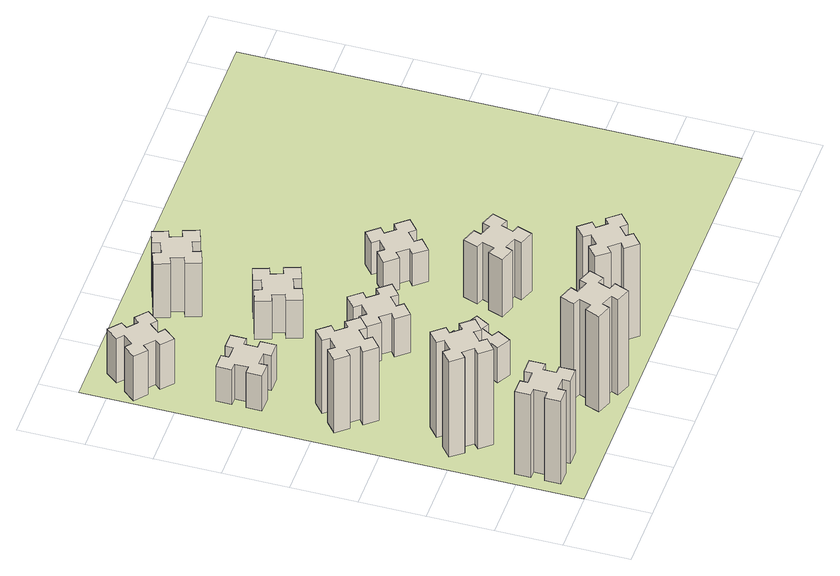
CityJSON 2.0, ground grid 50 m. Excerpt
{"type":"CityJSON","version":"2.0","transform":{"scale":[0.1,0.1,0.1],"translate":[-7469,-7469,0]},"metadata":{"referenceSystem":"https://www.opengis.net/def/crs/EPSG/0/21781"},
"CityObjects":{
"building1":{"type":"Building","attributes":{"class":"1000","function":"1000","usage":"1000","yearOfConstruction":2016,"roofType":"1000","measuredHeight":78,"storeysAboveGround":30,"storeysBelowGround":0},"geometry":[{"type":"Solid","lod":"1","boundaries":[[[[0,1,2,3,4,5,6,7,8,9,10,11,12,13,14,15,16,17,18,19]],[[17,16,20,21]],[[16,15,22,20]],[[15,14,23,22]],[[14,13,24,23]],[[13,12,25,24]],[[12,11,26,25]],[[11,10,27,26]],[[10,9,28,27]],[[9,8,29,28]],[[8,7,30,29]],[[7,6,31,30]],[[6,5,32,31]],[[5,4,33,32]],[[4,3,34,33]],[[3,2,35,34]],[[2,1,36,35]],[[1,0,37,36]],[[0,19,38,37]],[[19,18,39,38]],[[18,17,21,39]],[[24,25,26,27,28,29,30,31,32,33,34,35,36,37,38,39,21,20,22,23]]]]}]},
"building2":{"type":"Building","attributes":{"class":"1000","function":"1000","usage":"1000","yearOfConstruction":2016,"roofType":"1000","measuredHeight":90,"storeysAboveGround":30,"storeysBelowGround":0},"geometry":[{"type":"Solid","lod":"1","boundaries":[[[[40,41,42,43,44,45,46,47,48,49,50,51,52,53,54,55,56,57,58,59]],[[57,56,60,61]],[[56,55,62,60]],[[55,54,63,62]],[[54,53,64,63]],[[53,52,65,64]],[[52,51,66,65]],[[51,50,67,66]],[[50,49,68,67]],[[49,48,69,68]],[[48,47,70,69]],[[47,46,71,70]],[[46,45,72,71]],[[45,44,73,72]],[[44,43,74,73]],[[43,42,75,74]],[[42,41,76,75]],[[41,40,77,76]],[[40,59,78,77]],[[59,58,79,78]],[[58,57,61,79]],[[64,65,66,67,68,69,70,71,72,73,74,75,76,77,78,79,61,60,62,63]]]]}]},
"building3":{"type":"Building","attributes":{"class":"1000","function":"1000","usage":"1000","yearOfConstruction":2016,"roofType":"1000","measuredHeight":69,"storeysAboveGround":30,"storeysBelowGround":0},"geometry":[{"type":"Solid","lod":"1","boundaries":[[[[80,81,82,83,84,85,86,87,88,89,90,91,92,93,94,95,96,97,98,99]],[[97,96,100,101]],[[96,95,102,100]],[[95,94,103,102]],[[94,93,104,103]],[[93,92,105,104]],[[92,91,106,105]],[[91,90,107,106]],[[90,89,108,107]],[[89,88,109,108]],[[88,87,110,109]],[[87,86,111,110]],[[86,85,112,111]],[[85,84,113,112]],[[84,83,114,113]],[[83,82,115,114]],[[82,81,116,115]],[[81,80,117,116]],[[80,99,118,117]],[[99,98,119,118]],[[98,97,101,119]],[[104,105,106,107,108,109,110,111,112,113,114,115,116,117,118,119,101,100,102,103]]]]}]},
"building4":{"type":"Building","attributes":{"class":"1000","function":"1000","usage":"1000","yearOfConstruction":2016,"roofType":"1000","measuredHeight":33,"storeysAboveGround":30,"storeysBelowGround":0},"geometry":[{"type":"Solid","lod":"1","boundaries":[[[[120,121,122,123,124,125,126,127,128,129,130,131,132,133,134,135,136,137,138,139]],[[137,136,140,141]],[[136,135,142,140]],[[135,134,143,142]],[[134,133,144,143]],[[133,132,145,144]],[[132,131,146,145]],[[131,130,147,146]],[[130,129,148,147]],[[129,128,149,148]],[[128,127,150,149]],[[127,126,151,150]],[[126,125,152,151]],[[125,124,153,152]],[[124,123,154,153]],[[123,122,155,154]],[[122,121,156,155]],[[121,120,157,156]],[[120,139,158,157]],[[139,138,159,158]],[[138,137,141,159]],[[144,145,146,147,148,149,150,151,152,153,154,155,156,157,158,159,141,140,142,143]]]]}]},
"building5":{"type":"Building","attributes":{"class":"1000","function":"1000","usage":"1000","yearOfConstruction":2016,"roofType":"1000","measuredHeight":90,"storeysAboveGround":30,"storeysBelowGround":0},"geometry":[{"type":"Solid","lod":"1","boundaries":[[[[160,161,162,163,164,165,166,167,168,169,170,171,172,173,174,175,176,177,178,179]],[[177,176,180,181]],[[176,175,182,180]],[[175,174,183,182]],[[174,173,184,183]],[[173,172,185,184]],[[172,171,186,185]],[[171,170,187,186]],[[170,169,188,187]],[[169,168,189,188]],[[168,167,190,189]],[[167,166,191,190]],[[166,165,192,191]],[[165,164,193,192]],[[164,163,194,193]],[[163,162,195,194]],[[162,161,196,195]],[[161,160,197,196]],[[160,179,198,197]],[[179,178,199,198]],[[178,177,181,199]],[[184,185,186,187,188,189,190,191,192,193,194,195,196,197,198,199,181,180,182,183]]]]}]},
"building6":{"type":"Building","attributes":{"class":"1000","function":"1000","usage":"1000","yearOfConstruction":2016,"roofType":"1000","measuredHeight":42,"storeysAboveGround":30,"storeysBelowGround":0},"geometry":[{"type":"Solid","lod":"1","boundaries":[[[[200,201,202,203,204,205,206,207,208,209,210,211,212,213,214,215,216,217,218,219]],[[217,216,220,221]],[[216,215,222,220]],[[215,214,223,222]],[[214,213,224,223]],[[213,212,225,224]],[[212,211,226,225]],[[211,210,227,226]],[[210,209,228,227]],[[209,208,229,228]],[[208,207,230,229]],[[207,206,231,230]],[[206,205,232,231]],[[205,204,233,232]],[[204,203,234,233]],[[203,202,235,234]],[[202,201,236,235]],[[201,200,237,236]],[[200,219,238,237]],[[219,218,239,238]],[[218,217,221,239]],[[224,225,226,227,228,229,230,231,232,233,234,235,236,237,238,239,221,220,222,223]]]]}]},
"building7":{"type":"Building","attributes":{"class":"1000","function":"1000","usage":"1000","yearOfConstruction":2016,"roofType":"1000","measuredHeight":33,"storeysAboveGround":30,"storeysBelowGround":0},"geometry":[{"type":"Solid","lod":"1","boundaries":[[[[240,241,242,243,244,245,246,247,248,249,250,251,252,253,254,255,256,257,258,259]],[[257,256,260,261]],[[256,255,262,260]],[[255,254,263,262]],[[254,253,264,263]],[[253,252,265,264]],[[252,251,266,265]],[[251,250,267,266]],[[250,249,268,267]],[[249,248,269,268]],[[248,247,270,269]],[[247,246,271,270]],[[246,245,272,271]],[[245,244,273,272]],[[244,243,274,273]],[[243,242,275,274]],[[242,241,276,275]],[[241,240,277,276]],[[240,259,278,277]],[[259,258,279,278]],[[258,257,261,279]],[[264,265,266,267,268,269,270,271,272,273,274,275,276,277,278,279,261,260,262,263]]]]}]},
"building8":{"type":"Building","attributes":{"class":"1000","function":"1000","usage":"1000","yearOfConstruction":2016,"roofType":"1000","measuredHeight":36,"storeysAboveGround":30,"storeysBelowGround":0},"geometry":[{"type":"Solid","lod":"1","boundaries":[[[[280,281,282,283,284,285,286,287,288,289,290,291,292,293,294,295,296,297,298,299]],[[297,296,300,301]],[[296,295,302,300]],[[295,294,303,302]],[[294,293,304,303]],[[293,292,305,304]],[[292,291,306,305]],[[291,290,307,306]],[[290,289,308,307]],[[289,288,309,308]],[[288,287,310,309]],[[287,286,311,310]],[[286,285,312,311]],[[285,284,313,312]],[[284,283,314,313]],[[283,282,315,314]],[[282,281,316,315]],[[281,280,317,316]],[[280,299,318,317]],[[299,298,319,318]],[[298,297,301,319]],[[304,305,306,307,308,309,310,311,312,313,314,315,316,317,318,319,301,300,302,303]]]]}]},
"building9":{"type":"Building","attributes":{"class":"1000","function":"1000","usage":"1000","yearOfConstruction":2016,"roofType":"1000","measuredHeight":87,"storeysAboveGround":30,"storeysBelowGround":0},"geometry":[{"type":"Solid","lod":"1","boundaries":[[[[320,321,322,323,324,325,326,327,328,329,330,331,332,333,334,335,336,337,338,339]],[[337,336,340,341]],[[336,335,342,340]],[[335,334,343,342]],[[334,333,344,343]],[[333,332,345,344]],[[332,331,346,345]],[[331,330,347,346]],[[330,329,348,347]],[[329,328,349,348]],[[328,327,350,349]],[[327,326,351,350]],[[326,325,352,351]],[[325,324,353,352]],[[324,323,354,353]],[[323,322,355,354]],[[322,321,356,355]],[[321,320,357,356]],[[320,339,358,357]],[[339,338,359,358]],[[338,337,341,359]],[[344,345,346,347,348,349,350,351,352,353,354,355,356,357,358,359,341,340,342,343]]]]}]},
"building10":{"type":"Building","attributes":{"class":"1000","function":"1000","usage":"1000","yearOfConstruction":2016,"roofType":"1000","measuredHeight":36,"storeysAboveGround":30,"storeysBelowGround":0},"geometry":[{"type":"Solid","lod":"1","boundaries":[[[[360,361,362,363,364,365,366,367,368,369,370,371,372,373,374,375,376,377,378,379]],[[377,376,380,381]],[[376,375,382,380]],[[375,374,383,382]],[[374,373,384,383]],[[373,372,385,384]],[[372,371,386,385]],[[371,370,387,386]],[[370,369,388,387]],[[369,368,389,388]],[[368,367,390,389]],[[367,366,391,390]],[[366,365,392,391]],[[365,364,393,392]],[[364,363,394,393]],[[363,362,395,394]],[[362,361,396,395]],[[361,360,397,396]],[[360,379,398,397]],[[379,378,399,398]],[[378,377,381,399]],[[384,385,386,387,388,389,390,391,392,393,394,395,396,397,398,399,381,380,382,383]]]]}]},
"building11":{"type":"Building","attributes":{"class":"1000","function":"1000","usage":"1000","yearOfConstruction":2016,"roofType":"1000","measuredHeight":51,"storeysAboveGround":30,"storeysBelowGround":0},"geometry":[{"type":"Solid","lod":"1","boundaries":[[[[400,401,402,403,404,405,406,407,408,409,410,411,412,413,414,415,416,417,418,419]],[[417,416,420,421]],[[416,415,422,420]],[[415,414,423,422]],[[414,413,424,423]],[[413,412,425,424]],[[412,411,426,425]],[[411,410,427,426]],[[410,409,428,427]],[[409,408,429,428]],[[408,407,430,429]],[[407,406,431,430]],[[406,405,432,431]],[[405,404,433,432]],[[404,403,434,433]],[[403,402,435,434]],[[402,401,436,435]],[[401,400,437,436]],[[400,419,438,437]],[[419,418,439,438]],[[418,417,421,439]],[[424,425,426,427,428,429,430,431,432,433,434,435,436,437,438,439,421,420,422,423]]]]}]},
"building12":{"type":"Building","attributes":{"class":"1000","function":"1000","usage":"1000","yearOfConstruction":2016,"roofType":"1000","measuredHeight":54,"storeysAboveGround":30,"storeysBelowGround":0},"geometry":[{"type":"Solid","lod":"1","boundaries":[[[[440,441,442,443,444,445,446,447,448,449,450,451,452,453,454,455,456,457,458,459]],[[457,456,460,461]],[[456,455,462,460]],[[455,454,463,462]],[[454,453,464,463]],[[453,452,465,464]],[[452,451,466,465]],[[451,450,467,466]],[[450,449,468,467]],[[449,448,469,468]],[[448,447,470,469]],[[447,446,471,470]],[[446,445,472,471]],[[445,444,473,472]],[[444,443,474,473]],[[443,442,475,474]],[[442,441,476,475]],[[441,440,477,476]],[[440,459,478,477]],[[459,458,479,478]],[[458,457,461,479]],[[464,465,466,467,468,469,470,471,472,473,474,475,476,477,478,479,461,460,462,463]]]]}]},
"building13":{"type":"Building","attributes":{"class":"1000","function":"1000","usage":"1000","yearOfConstruction":2016,"roofType":"1000","measuredHeight":30,"storeysAboveGround":30,"storeysBelowGround":0},"geometry":[{"type":"Solid","lod":"1","boundaries":[[[[480,481,482,483,484,485,486,487,488,489,490,491,492,493,494,495,496,497,498,499]],[[497,496,500,501]],[[496,495,502,500]],[[495,494,503,502]],[[494,493,504,503]],[[493,492,505,504]],[[492,491,506,505]],[[491,490,507,506]],[[490,489,508,507]],[[489,488,509,508]],[[488,487,510,509]],[[487,486,511,510]],[[486,485,512,511]],[[485,484,513,512]],[[484,483,514,513]],[[483,482,515,514]],[[482,481,516,515]],[[481,480,517,516]],[[480,499,518,517]],[[499,498,519,518]],[[498,497,501,519]],[[504,505,506,507,508,509,510,511,512,513,514,515,516,517,518,519,501,500,502,503]]]]}]},
"landuse1":{"type":"LandUse","attributes":{"name":"plot1","function":"1010"},"geometry":[{"type":"MultiSurface","lod":"1","boundaries":[[[520,521,522,523]]]}]}
},
"vertices":[
[165,425,0],[165,325,0],[105,325,0],[105,205,0],[225,205,0],[225,265,0],[325,265,0],[325,205,0],[445,205,0],[445,325,0],[385,325,0],[385,425,0],[445,425,0],[445,545,0],[325,545,0],[325,485,0],[225,485,0],[225,545,0],[105,545,0],[105,425,0],[225,485,780],[225,545,780],[325,485,780],[325,545,780],[445,545,780],[445,425,780],[385,425,780],[385,325,780],[445,325,780],[445,205,780],[325,205,780],[325,265,780],[225,265,780],[225,205,780],[105,205,780],[105,325,780],[165,325,780],[165,425,780],[105,425,780],[105,545,780],
[492,1048,0],[427,1124,0],[473,1163,0],[396,1255,0],[304,1178,0],[343,1132,0],[266,1067,0],[228,1113,0],[136,1036,0],[213,944,0],[259,983,0],[323,906,0],[277,868,0],[354,776,0],[446,853,0],[408,899,0],[484,963,0],[523,917,0],[615,994,0],[538,1086,0],[484,963,900],[523,917,900],[408,899,900],[446,853,900],[354,776,900],[277,868,900],[323,906,900],[259,983,900],[213,944,900],[136,1036,900],[228,1113,900],[266,1067,900],[343,1132,900],[304,1178,900],[396,1255,900],[473,1163,900],[427,1124,900],[492,1048,900],[538,1086,900],[615,994,900],
[492,1888,0],[427,1964,0],[473,2003,0],[396,2095,0],[304,2018,0],[343,1972,0],[266,1907,0],[228,1953,0],[136,1876,0],[213,1784,0],[259,1823,0],[323,1746,0],[277,1708,0],[354,1616,0],[446,1693,0],[408,1739,0],[484,1803,0],[523,1757,0],[615,1834,0],[538,1926,0],[484,1803,690],[523,1757,690],[408,1739,690],[446,1693,690],[354,1616,690],[277,1708,690],[323,1746,690],[259,1823,690],[213,1784,690],[136,1876,690],[228,1953,690],[266,1907,690],[343,1972,690],[304,2018,690],[396,2095,690],[473,2003,690],[427,1964,690],[492,1888,690],[538,1926,690],[615,1834,690],
[485,2545,0],[485,2645,0],[545,2645,0],[545,2765,0],[425,2765,0],[425,2705,0],[325,2705,0],[325,2765,0],[205,2765,0],[205,2645,0],[265,2645,0],[265,2545,0],[205,2545,0],[205,2425,0],[325,2425,0],[325,2485,0],[425,2485,0],[425,2425,0],[545,2425,0],[545,2545,0],[425,2485,330],[425,2425,330],[325,2485,330],[325,2425,330],[205,2425,330],[205,2545,330],[265,2545,330],[265,2645,330],[205,2645,330],[205,2765,330],[325,2765,330],[325,2705,330],[425,2705,330],[425,2765,330],[545,2765,330],[545,2645,330],[485,2645,330],[485,2545,330],[545,2545,330],[545,2425,330],
[1029,360,0],[995,266,0],[939,287,0],[897,174,0],[1010,133,0],[1031,189,0],[1125,155,0],[1104,99,0],[1217,57,0],[1258,170,0],[1202,191,0],[1236,285,0],[1292,264,0],[1333,377,0],[1220,418,0],[1200,362,0],[1106,396,0],[1127,452,0],[1014,493,0],[973,380,0],[1106,396,900],[1127,452,900],[1200,362,900],[1220,418,900],[1333,377,900],[1292,264,900],[1236,285,900],[1202,191,900],[1258,170,900],[1217,57,900],[1104,99,900],[1125,155,900],[1031,189,900],[1010,133,900],[897,174,900],[939,287,900],[995,266,900],[1029,360,900],[973,380,900],[1014,493,900],
[384,3387,0],[308,3452,0],[346,3498,0],[254,3575,0],[177,3483,0],[223,3444,0],[159,3368,0],[113,3406,0],[36,3314,0],[128,3237,0],[166,3283,0],[243,3219,0],[204,3173,0],[296,3096,0],[373,3188,0],[327,3226,0],[392,3303,0],[438,3264,0],[515,3356,0],[423,3433,0],[392,3303,420],[438,3264,420],[327,3226,420],[373,3188,420],[296,3096,420],[204,3173,420],[243,3219,420],[166,3283,420],[128,3237,420],[36,3314,420],[113,3406,420],[159,3368,420],[223,3444,420],[177,3483,420],[254,3575,420],[346,3498,420],[308,3452,420],[384,3387,420],[423,3433,420],[515,3356,420],
[1086,1017,0],[1136,1104,0],[1188,1074,0],[1248,1178,0],[1144,1238,0],[1114,1186,0],[1027,1236,0],[1057,1288,0],[953,1348,0],[893,1244,0],[945,1214,0],[895,1127,0],[843,1157,0],[783,1053,0],[887,993,0],[917,1045,0],[1004,995,0],[974,943,0],[1078,883,0],[1138,987,0],[1004,995,330],[974,943,330],[917,1045,330],[887,993,330],[783,1053,330],[843,1157,330],[895,1127,330],[945,1214,330],[893,1244,330],[953,1348,330],[1057,1288,330],[1027,1236,330],[1114,1186,330],[1144,1238,330],[1248,1178,330],[1188,1074,330],[1136,1104,330],[1086,1017,330],[1138,987,330],[1078,883,330],
[1083,1972,0],[1006,1907,0],[968,1953,0],[876,1876,0],[953,1784,0],[999,1823,0],[1063,1746,0],[1017,1708,0],[1094,1616,0],[1186,1693,0],[1148,1739,0],[1224,1803,0],[1263,1757,0],[1355,1834,0],[1278,1926,0],[1232,1888,0],[1167,1964,0],[1213,2003,0],[1136,2095,0],[1044,2018,0],[1167,1964,360],[1213,2003,360],[1232,1888,360],[1278,1926,360],[1355,1834,360],[1263,1757,360],[1224,1803,360],[1148,1739,360],[1186,1693,360],[1094,1616,360],[1017,1708,360],[1063,1746,360],[999,1823,360],[953,1784,360],[876,1876,360],[968,1953,360],[1006,1907,360],[1083,1972,360],[1044,2018,360],[1136,2095,360],
[1639,343,0],[1703,266,0],[1657,228,0],[1734,136,0],[1826,213,0],[1788,259,0],[1864,323,0],[1903,277,0],[1995,354,0],[1918,446,0],[1872,408,0],[1807,484,0],[1853,523,0],[1776,615,0],[1684,538,0],[1723,492,0],[1646,427,0],[1608,473,0],[1516,396,0],[1593,304,0],[1646,427,870],[1608,473,870],[1723,492,870],[1684,538,870],[1776,615,870],[1853,523,870],[1807,484,870],[1872,408,870],[1918,446,870],[1995,354,870],[1903,277,870],[1864,323,870],[1788,259,870],[1826,213,870],[1734,136,870],[1657,228,870],[1703,266,870],[1639,343,870],[1593,304,870],[1516,396,870],
[1106,2475,0],[1200,2509,0],[1220,2453,0],[1333,2494,0],[1292,2607,0],[1236,2586,0],[1202,2680,0],[1258,2700,0],[1217,2813,0],[1104,2772,0],[1125,2716,0],[1031,2682,0],[1010,2738,0],[897,2697,0],[939,2584,0],[995,2605,0],[1029,2511,0],[973,2490,0],[1014,2377,0],[1127,2419,0],[1029,2511,360],[973,2490,360],[995,2605,360],[939,2584,360],[897,2697,360],[1010,2738,360],[1031,2682,360],[1125,2716,360],[1104,2772,360],[1217,2813,360],[1258,2700,360],[1202,2680,360],[1236,2586,360],[1292,2607,360],[1333,2494,360],[1220,2453,360],[1200,2509,360],[1106,2475,360],[1127,2419,360],[1014,2377,360],
[1125,3456,0],[1031,3422,0],[1010,3478,0],[897,3437,0],[939,3324,0],[995,3345,0],[1029,3251,0],[973,3230,0],[1014,3117,0],[1127,3159,0],[1106,3215,0],[1200,3249,0],[1220,3193,0],[1333,3234,0],[1292,3347,0],[1236,3326,0],[1202,3420,0],[1258,3440,0],[1217,3553,0],[1104,3512,0],[1202,3420,510],[1258,3440,510],[1236,3326,510],[1292,3347,510],[1333,3234,510],[1220,3193,510],[1200,3249,510],[1106,3215,510],[1127,3159,510],[1014,3117,510],[973,3230,510],[1029,3251,510],[995,3345,510],[939,3324,510],[897,3437,510],[1010,3478,510],[1031,3422,510],[1125,3456,510],[1104,3512,510],[1217,3553,510],
[1769,1300,0],[1735,1206,0],[1679,1227,0],[1637,1114,0],[1750,1073,0],[1771,1129,0],[1865,1095,0],[1844,1039,0],[1957,997,0],[1998,1110,0],[1942,1131,0],[1976,1225,0],[2032,1204,0],[2073,1317,0],[1960,1358,0],[1940,1302,0],[1846,1336,0],[1867,1392,0],[1754,1433,0],[1713,1320,0],[1846,1336,540],[1867,1392,540],[1940,1302,540],[1960,1358,540],[2073,1317,540],[2032,1204,540],[1976,1225,540],[1942,1131,540],[1998,1110,540],[1957,997,540],[1844,1039,540],[1865,1095,540],[1771,1129,540],[1750,1073,540],[1637,1114,540],[1679,1227,540],[1735,1206,540],[1769,1300,540],[1713,1320,540],[1754,1433,540],
[1972,1988,0],[1907,2064,0],[1953,2103,0],[1876,2195,0],[1784,2118,0],[1823,2072,0],[1746,2007,0],[1708,2053,0],[1616,1976,0],[1693,1884,0],[1739,1923,0],[1803,1846,0],[1757,1808,0],[1834,1716,0],[1926,1793,0],[1888,1839,0],[1964,1903,0],[2003,1857,0],[2095,1934,0],[2018,2026,0],[1964,1903,300],[2003,1857,300],[1888,1839,300],[1926,1793,300],[1834,1716,300],[1757,1808,300],[1803,1846,300],[1739,1923,300],[1693,1884,300],[1616,1976,300],[1708,2053,300],[1746,2007,300],[1823,2072,300],[1784,2118,300],[1876,2195,300],[1953,2103,300],[1907,2064,300],[1972,1988,300],[2018,2026,300],[2095,1934,300],
[5,3705,0],[3705,3705,0],[3705,5,0],[5,5,0]
]}
